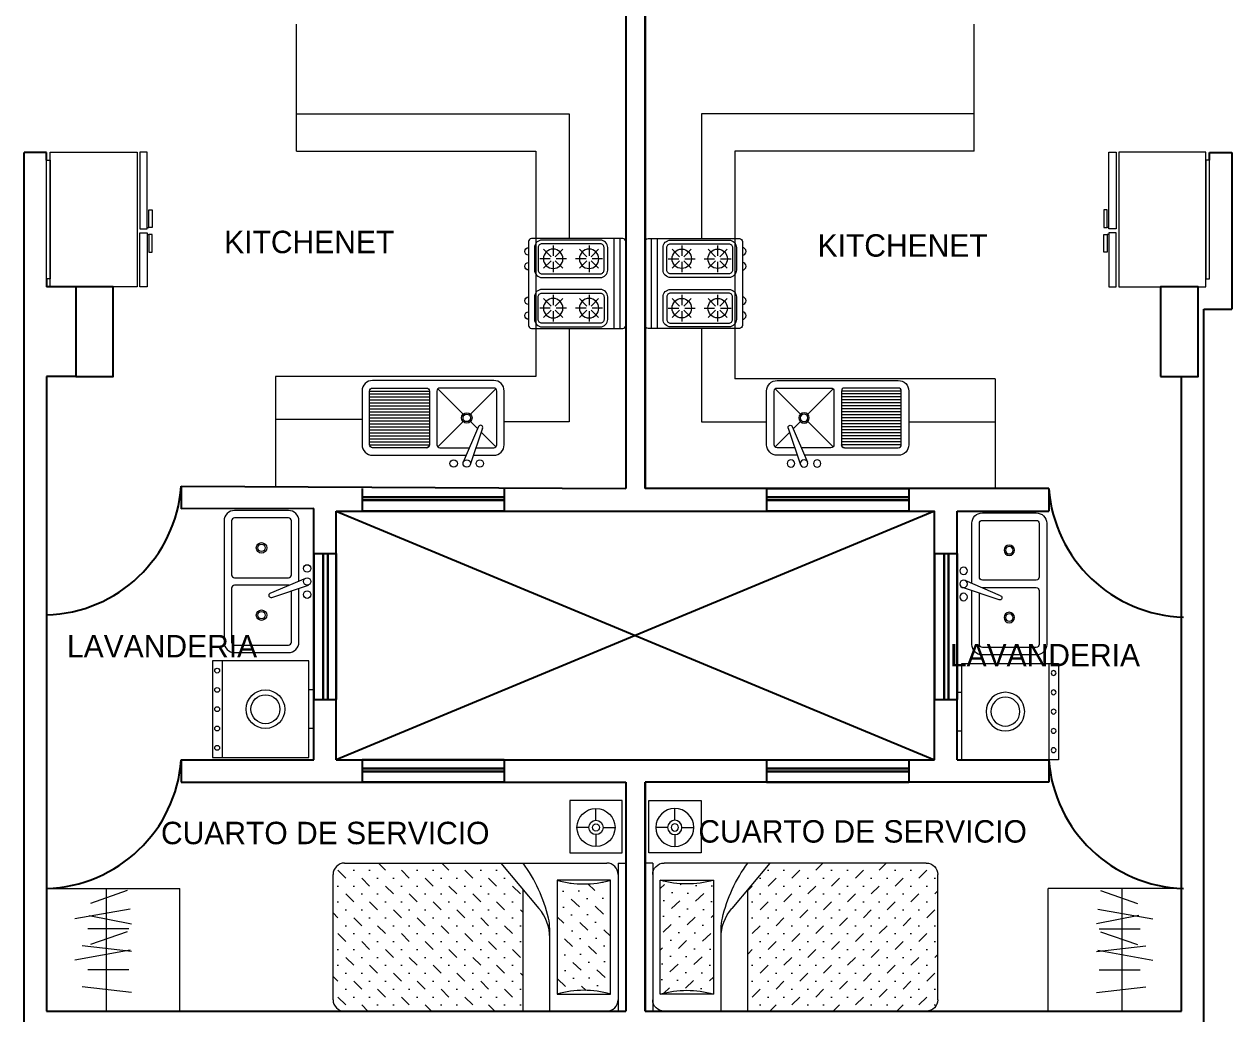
# Model space of a CAD drawing. Header units: metres. Extents: x -525 to 413, y -37 to 272.
# Drawn here: x 89.91 to 97.98, y 65.71 to 72.32 of the extents above; entities that cross this region are included whole.
import ezdxf

# ---------------------------------------------------------------- set-up
doc = ezdxf.new("R2010")
doc.units = ezdxf.units.M
doc.header["$MEASUREMENT"] = 0
doc.layers.get('0').update_dxf_attribs({"color": 254})
doc.layers.add('muebles', color=254, linetype='Continuous', lineweight=5)
doc.layers.add('ventanas', color=254, linetype='Continuous', lineweight=30)
doc.layers.add('NOFIJO', color=254, linetype='Continuous')
doc.layers.add('PUERTAS', color=254, linetype='Continuous')
doc.styles.get("Standard").update_dxf_attribs({"font": 'HTOWERT.TTF', "height": 0.08})

# ---------------------------------------------------------------- blocks, each defined once
blk = doc.blocks.new('Estufa-p04')
for p, q in [((0.09, 0.3), (0.09, -0.3)), ((0.13, 0.3), (0.13, -0.3)), ((0.295, 0.255), (0.295, 0.185)), ((0.535, 0.255), (0.535, 0.185)), ((0.205, 0.165), (0.275, 0.165)), ((0.2314, 0.2286), (0.2809, 0.1791)), ((0.3091, 0.1791), (0.3586, 0.2286)), ((0.315, 0.165), (0.385, 0.165)), ((0.445, 0.165), (0.515, 0.165)), ((0.4714, 0.2286), (0.5209, 0.1791)), ((0.5491, 0.1791), (0.5986, 0.2286)), ((0.555, 0.165), (0.625, 0.165)), ((0.2314, 0.1014), (0.2809, 0.1509)), ((0.295, 0.145), (0.295, 0.075)), ((0.3091, 0.1509), (0.3586, 0.1014)), ((0.4714, 0.1014), (0.5209, 0.1509)), ((0.535, 0.145), (0.535, 0.075)), ((0.5491, 0.1509), (0.5986, 0.1014)), ((0.295, -0.075), (0.295, -0.145)), ((0.535, -0.075), (0.535, -0.145)), ((0.2314, -0.1014), (0.2809, -0.1509)), ((0.3091, -0.1509), (0.3586, -0.1014)), ((0.4714, -0.1014), (0.5209, -0.1509)), ((0.5491, -0.1509), (0.5986, -0.1014)), ((0.205, -0.165), (0.275, -0.165)), ((0.2314, -0.2286), (0.2809, -0.1791)), ((0.295, -0.185), (0.295, -0.255)), ((0.3091, -0.1791), (0.3586, -0.2286)), ((0.315, -0.165), (0.385, -0.165)), ((0.445, -0.165), (0.515, -0.165)), ((0.4714, -0.2286), (0.5209, -0.1791)), ((0.535, -0.185), (0.535, -0.255)), ((0.5491, -0.1791), (0.5986, -0.2286)), ((0.555, -0.165), (0.625, -0.165))]:
    blk.add_line(p, q)
for points in [[(0.7, 0.28), (0.7, -0.28, -0.414214), (0.68, -0.3), (0.07, -0.3, -0.414214), (0.05, -0.28), (0.05, 0.28, -0.414214), (0.07, 0.3), (0.68, 0.3, -0.414214)], [(0.66, 0.24), (0.66, 0.09, -0.414214), (0.61, 0.04), (0.22, 0.04, -0.414214), (0.17, 0.09), (0.17, 0.24, -0.414214), (0.22, 0.29), (0.61, 0.29, -0.414214)], [(0.635, 0.24), (0.635, 0.09, -0.414214), (0.61, 0.065), (0.22, 0.065, -0.414214), (0.195, 0.09), (0.195, 0.24, -0.414214), (0.22, 0.265), (0.61, 0.265, -0.414214)], [(0.66, -0.09), (0.66, -0.24, -0.414214), (0.61, -0.29), (0.22, -0.29, -0.414214), (0.17, -0.24), (0.17, -0.09, -0.414214), (0.22, -0.04), (0.61, -0.04, -0.414214)], [(0.635, -0.24), (0.635, -0.09, 0.414214), (0.61, -0.065), (0.22, -0.065, 0.414214), (0.195, -0.09), (0.195, -0.24, 0.414214), (0.22, -0.265), (0.61, -0.265, 0.414214)]]:
    blk.add_lwpolyline(points, format="xyb", close=True)
for centre in [(0.295, 0.165), (0.535, 0.165), (0.295, -0.165), (0.535, -0.165)]:
    blk.add_circle(centre, 0.065)
for centre in [(0.7, 0.2147), (0.7, 0.1153), (0.7, -0.1153), (0.7, -0.2147)]:
    blk.add_arc(centre, 0.025, 270, 90)
blk = doc.blocks.new('fr')
for p, q in [((3287.0072, 1591.175), (3287.0072, 1590.775)), ((3287.0272, 1591.175), (3287.0272, 1590.775)), ((3287.0472, 1591.175), (3287.0472, 1590.775)), ((3287.0672, 1591.175), (3287.0672, 1590.775)), ((3287.0872, 1591.175), (3287.0872, 1590.775)), ((3287.1072, 1591.175), (3287.1072, 1590.775)), ((3287.1272, 1591.175), (3287.1272, 1590.775)), ((3287.1472, 1591.175), (3287.1472, 1590.775)), ((3287.1672, 1591.175), (3287.1672, 1590.775)), ((3287.1872, 1591.175), (3287.1872, 1590.775)), ((3287.2072, 1591.175), (3287.2072, 1590.775)), ((3287.2272, 1591.175), (3287.2272, 1590.775)), ((3287.2472, 1591.175), (3287.2472, 1590.775)), ((3287.2672, 1591.175), (3287.2672, 1590.775)), ((3287.2872, 1591.175), (3287.2872, 1590.775)), ((3287.3072, 1591.175), (3287.3072, 1590.775)), ((3287.3272, 1591.175), (3287.3272, 1590.775)), ((3287.3472, 1591.175), (3287.3472, 1590.775)), ((3287.3672, 1591.175), (3287.3672, 1590.775)), ((3287.1294, 1590.4462), (3286.892, 1590.548)), ((3287.1189, 1590.4188), (3286.8742, 1590.5014))]:
    blk.add_line(p, q)
for points in [[(3287.0072, 1591.225, 0.414214), (3286.9372, 1591.155), (3286.9372, 1590.5286)], [(3286.9372, 1590.4801), (3286.9372, 1590.345, 0.414214), (3287.0072, 1590.275), (3287.3672, 1590.275, 0.414214), (3287.4372, 1590.345), (3287.4372, 1591.155, 0.414214), (3287.3672, 1591.225), (3287.0072, 1591.225)], [(3287.3672, 1590.725), (3287.0072, 1590.725, 0.414214), (3286.9872, 1590.705), (3286.9872, 1590.5093, 0.414214)], [(3286.9872, 1590.4649), (3286.9872, 1590.345, 0.414214), (3287.0072, 1590.325), (3287.3672, 1590.325, 0.414214), (3287.3872, 1590.345), (3287.3872, 1590.705, 0.414214), (3287.3672, 1590.725)]]:
    blk.add_lwpolyline(points, format="xyb")
blk.add_lwpolyline([(3287.3672, 1590.775), (3287.0072, 1590.775, -0.414214), (3286.9872, 1590.795), (3286.9872, 1591.155, -0.414214), (3287.0072, 1591.175), (3287.3672, 1591.175, -0.414214), (3287.3872, 1591.155), (3287.3872, 1590.795, -0.414214)], format="xyb", close=True)
for points in [[(3286.993, 1590.7192), (3287.1624, 1590.5498)], [(3287.3813, 1590.7192), (3287.2119, 1590.5498)], [(3287.1624, 1590.5003), (3287.1161, 1590.454)], [(3287.2119, 1590.5003), (3287.3813, 1590.3309)], [(3287.0918, 1590.4296), (3286.993, 1590.3309)]]:
    blk.add_lwpolyline(points)
for centre, radius in [((3286.8822, 1590.6125), 0.025), ((3286.8822, 1590.525), 0.025), ((3287.1872, 1590.525), 0.035), ((3287.1872, 1590.525), 0.025), ((3286.8822, 1590.4375), 0.025)]:
    blk.add_circle(centre, radius)
for centre, radius, start, end in [((3287.0072, 1590.795), 0.02, 180, 270), ((3287.0072, 1590.795), 0.02, 180, 270), ((3287.1236, 1590.4327), 0.0147, 251.3579, 66.77898)]:
    blk.add_arc(centre, radius, start, end)
blk = doc.blocks.new('ww')
at = {"layer": 'muebles', "ltscale": 4}
for p, q in [((1737.9301, 1442.9936), (1737.9301, 1442.9823)), ((1737.9751, 1442.9936), (1737.9751, 1442.9823))]:
    blk.add_line(p, q, dxfattribs=at)
at = {"layer": 'muebles'}
blk.add_lwpolyline([(1737.5802, 1443.6423), (1738.4802, 1443.6423), (1738.4802, 1443.0589), (1737.5802, 1443.0589)], close=True, dxfattribs=at)
at = {"layer": 'muebles', "ltscale": 4}
for points in [[(1737.6327, 1443.6652), (1738.4252, 1443.6652), (1738.4252, 1443.6423), (1737.6327, 1443.6423)], [(1737.5802, 1443.0423), (1737.9403, 1443.0423), (1737.9403, 1442.9936), (1737.5802, 1442.9936)], [(1737.9301, 1442.9823), (1737.8119, 1442.9823), (1737.8119, 1442.9589), (1737.9301, 1442.9589)], [(1738.4802, 1443.0423), (1737.9681, 1443.0423), (1737.9681, 1442.9936), (1738.4802, 1442.9936)], [(1737.9751, 1442.9823), (1738.0933, 1442.9823), (1738.0933, 1442.9589), (1737.9751, 1442.9589)]]:
    blk.add_lwpolyline(points, close=True, dxfattribs=at)
blk = doc.blocks.new('CAMA190X100CM-1MESITA')
at = {"layer": 'muebles'}
h = blk.add_hatch(dxfattribs=at)
h.set_pattern_fill('MUDST', color=256, scale=0.3, angle=406.54041, style=0)
h.set_pattern_definition([(46.54041, (-83.744445, -2.07426), (0.048736945, 0.16046716), [0.075, -0.075, 0, -0.075, 0, -0.075])])
h.paths.add_polyline_path([(0.5317, -0.1016, -0.142857), (0.5317, -0.4572), (1.2937, -0.4572, -0.142857), (1.2937, -0.1016)])
h = blk.add_hatch(dxfattribs=at)
h.set_pattern_fill('MUDST', color=256, scale=0.3, angle=405, style=0)
h.set_pattern_definition([(45, (-83.744445, -2.07426), (0.05303301, 0.159099026), [0.075, -0.075, 0, -0.075, 0, -0.075])])
h.paths.add_polyline_path([(1.408, -0.6858), (0.5945, -0.6858), (0.4174, -0.835), (0.4174, -1.8796, 0.414214), (0.4936, -1.9558), (1.3318, -1.9558, 0.414214), (1.408, -1.8796)])
for p, q in [((0.4174, 0), (1.408, 0)), ((0.4174, -0.0508), (0.4174, 0)), ((1.408, -0.0508), (1.408, 0)), ((0.1793, -0.1509), (0.1793, -0.0716)), ((0.4174, -0.0508), (1.408, -0.0508)), ((0.4174, -1.8796), (0.4174, -0.127)), ((0.5317, -0.1016), (0.5317, -0.4572)), ((1.2937, -0.1016), (0.5317, -0.1016)), ((1.2937, -0.4572), (1.2937, -0.1016)), ((1.408, -0.127), (1.408, -1.8796)), ((0.1316, -0.1987), (0.0522, -0.1987)), ((0.2271, -0.1987), (0.3064, -0.1987)), ((0.1793, -0.2464), (0.1793, -0.3258)), ((0.5317, -0.4572), (1.2937, -0.4572)), ((1.408, -0.508), (0.8564, -0.508)), ((0.4178, -0.8347), (0.7205, -0.5797)), ((1.408, -0.6858), (0.5952, -0.6858)), ((1.3318, -1.9558), (0.4936, -1.9558))]:
    blk.add_line(p, q, dxfattribs=at)
blk.add_lwpolyline([(0, -0.0242), (0, -0.3742), (0.35, -0.3742), (0.35, -0.0242)], close=True, dxfattribs=at)
for radius in [0.1271, 0.0478, 0.0238]:
    blk.add_circle((0.1793, -0.1987), radius, dxfattribs=at)
for centre, radius, start, end in [((0.4936, -0.127), 0.0762, 90, 180), ((1.3318, -0.127), 0.0762, 0, 90), ((-0.0779, -0.2794), 0.635, 343.7398, 16.2602), ((1.9033, -0.2794), 0.635, 163.73979, 196.26021), ((1.0253, -1.5218), 1.0336, 103.3928, 126.02023), ((0.9169, -0.8128), 0.3048, 90, 130.10593), ((0.8564, -0.8128), 0.3048, 90, 103.3928), ((0.4936, -1.8796), 0.0762, 180, 270), ((1.3318, -1.8796), 0.0762, 270, 0)]:
    blk.add_arc(centre, radius, start, end, dxfattribs=at)
blk = doc.blocks.new('Muko05pl')
at = {"color": 0, "linetype": 'ByBlock'}
for p, q in [((0.35, -0.025), (-0.35, -0.025)), ((-0.35, -0.025), (-0.35, -0.725)), ((0.35, -0.725), (0.35, -0.025)), ((0.35, -0.095), (-0.35, -0.095)), ((-0.35, -0.725), (0.35, -0.725)), ((-0.14, -0.76), (-0.14, -0.725)), ((-0.14, -0.76), (0.14, -0.76)), ((0.14, -0.76), (0.14, -0.725))]:
    blk.add_line(p, q, dxfattribs=at)
for centre, radius in [((-0.28, -0.06), 0.0175), ((-0.14, -0.06), 0.0175), ((0, -0.06), 0.0175), ((0.14, -0.06), 0.0175), ((0.28, -0.06), 0.0175), ((0, -0.41), 0.14), ((0, -0.41), 0.105)]:
    blk.add_circle(centre, radius, dxfattribs=at)
blk = doc.blocks.new('Tarja-p07')
for p, q in [((0.405, 0.63), (-0.405, 0.63)), ((-0.475, 0.56), (-0.475, 0.2)), ((0.475, 0.2), (0.475, 0.56)), ((-0.1063, 0.3118), (-0.0237, 0.067)), ((-0.0789, 0.3223), (0.023, 0.0849)), ((-0.405, 0.13), (-0.0449, 0.13)), ((0.0036, 0.13), (0.405, 0.13))]:
    blk.add_line(p, q)
for points in [[(-0.0252, 0.1972, 0.035735), (-0.025, 0.2), (-0.025, 0.56, 0.414214), (-0.045, 0.58), (-0.405, 0.58, 0.414214), (-0.425, 0.56)], [(-0.425, 0.56), (-0.425, 0.2, 0.414214), (-0.405, 0.18), (-0.0618, 0.18, 0.414214)]]:
    blk.add_lwpolyline(points, format="xyb")
blk.add_lwpolyline([(0.025, 0.56), (0.025, 0.2, 0.414214), (0.045, 0.18), (0.405, 0.18, 0.414214), (0.425, 0.2), (0.425, 0.56, 0.414214), (0.405, 0.58), (0.045, 0.58, 0.414214)], format="xyb", close=True)
for centre, radius in [((-0.225, 0.38), 0.035), ((-0.225, 0.38), 0.025), ((0.225, 0.38), 0.035), ((0.225, 0.38), 0.025), ((-0.0875, 0.075), 0.025), ((0, 0.075), 0.025), ((0.0875, 0.075), 0.025)]:
    blk.add_circle(centre, radius)
for centre, radius, start, end in [((-0.405, 0.56), 0.07, 90, 180), ((0.405, 0.56), 0.07, 360, 90), ((-0.0924, 0.3165), 0.0147, 23.22102, 198.6421), ((-0.405, 0.2), 0.07, 180, 270), ((-0.405, 0.2), 0.02, 180, 270), ((-0.405, 0.2), 0.02, 180, 270), ((0.405, 0.2), 0.07, 270, 360)]:
    blk.add_arc(centre, radius, start, end)

msp = doc.modelspace()

# ---------------------------------------------------------------- linework, layer by layer
for p, q in [((93.9302, 76.0192), (93.9302, 69.2192)), ((94.0596, 76.0192), (94.0596, 69.2192)), ((93.9302, 67.2555), (93.9302, 65.7247)), ((94.0596, 67.2555), (94.0596, 65.7247))]:
    msp.add_line(p, q)
at = {"ltscale": 0.02}
for p, q in [((94.0596, 69.2192), (94.0596, 76.0192)), ((89.9096, 65.5747), (89.9096, 71.4669)), ((90.0596, 71.4669), (89.9096, 71.4669)), ((90.0596, 71.4142), (90.0596, 71.4669)), ((97.8312, 71.4142), (97.8312, 71.4669)), ((97.8312, 71.4669), (97.9812, 71.4669)), ((97.9812, 71.4669), (97.9812, 70.4192)), ((97.7937, 65.5747), (97.7937, 70.4192)), ((97.7937, 70.4192), (97.9812, 70.4192)), ((90.0596, 69.9692), (90.0596, 65.7247)), ((97.6437, 65.7247), (97.6437, 69.9692)), ((90.9596, 69.2343), (93.9302, 69.2192)), ((90.9596, 69.2343), (90.9596, 69.0843)), ((92.1677, 69.2192), (92.1677, 69.0692)), ((93.1177, 69.2192), (93.1177, 69.0692)), ((96.7578, 69.2192), (94.0596, 69.2192)), ((94.872, 69.2192), (94.872, 69.0692)), ((95.822, 69.2192), (95.822, 69.0692)), ((91.8449, 69.0851), (90.9596, 69.0843)), ((91.8449, 67.4055), (91.8449, 69.0851)), ((91.9949, 69.0692), (95.9949, 69.0692)), ((91.9949, 69.0692), (95.9949, 67.4055)), ((95.9949, 69.0692), (91.9949, 67.4055)), ((91.9949, 67.4055), (91.9949, 69.0692)), ((95.9949, 67.4055), (95.9949, 69.0692)), ((96.1449, 67.4055), (96.1449, 69.0692)), ((96.1449, 69.0692), (96.7578, 69.0692)), ((91.8447, 68.7846), (91.9947, 68.7846)), ((95.9947, 68.7846), (96.1447, 68.7846)), ((91.8451, 67.8098), (91.9949, 67.8098)), ((95.9951, 67.8098), (96.1449, 67.8098)), ((90.9596, 67.4055), (91.8449, 67.4055)), ((90.9596, 67.4055), (90.9596, 67.2555)), ((91.9949, 67.4055), (95.9949, 67.4055)), ((92.1677, 67.4055), (92.1677, 67.2555)), ((93.1177, 67.4055), (93.1177, 67.2555)), ((94.872, 67.4055), (94.872, 67.2555)), ((95.822, 67.4055), (95.822, 67.2555)), ((96.1449, 67.4055), (96.7578, 67.4055)), ((90.9596, 67.2555), (93.9302, 67.2555)), ((94.0596, 65.7247), (94.0596, 67.2555)), ((96.7578, 67.2555), (94.0596, 67.2555)), ((90.0596, 65.7247), (93.9302, 65.7247)), ((94.0596, 65.7247), (97.6437, 65.7247))]:
    msp.add_line(p, q, dxfattribs=at)
at = {"ltscale": 0.015}
for p, q in [((90.0596, 70.6217), (90.0596, 70.5692)), ((90.2552, 70.5692), (90.0596, 70.5692)), ((90.2552, 69.9692), (90.0596, 69.9692)), ((96.7578, 69.2192), (96.7578, 69.0692)), ((96.7578, 67.4055), (96.7578, 67.2555))]:
    msp.add_line(p, q, dxfattribs=at)
at = {"layer": 'muebles', "ltscale": 0.02}
for p, q in [((91.7302, 71.4747), (91.7302, 72.3247)), ((96.2596, 71.4747), (96.2596, 72.3247)), ((91.7302, 71.7247), (93.553, 71.7247)), ((93.553, 71.7247), (93.553, 70.8907)), ((96.2596, 71.7247), (94.4368, 71.7247)), ((94.4368, 71.7247), (94.4368, 70.8907)), ((91.7302, 71.4747), (93.3302, 71.4747)), ((93.3302, 71.4747), (93.3302, 69.9692)), ((94.6596, 71.4747), (94.6596, 69.9534)), ((96.2596, 71.4747), (94.6596, 71.4747)), ((93.553, 70.2907), (93.553, 69.6655)), ((94.4368, 70.2907), (94.4368, 69.6655)), ((93.3302, 69.9692), (91.5893, 69.9692)), ((91.5893, 69.9692), (91.5893, 69.2351)), ((96.4004, 69.9534), (94.6596, 69.9534)), ((96.4004, 69.9534), (96.4004, 69.2192)), ((92.1677, 69.6814), (91.5893, 69.6814)), ((93.553, 69.6655), (93.1177, 69.6655)), ((94.4368, 69.6655), (94.872, 69.6655)), ((95.822, 69.6655), (96.4004, 69.6655)), ((90.0596, 66.5457), (90.9493, 66.5457)), ((90.599, 66.5308), (90.3533, 66.4458)), ((90.4581, 66.5457), (90.4581, 65.7247)), ((90.9493, 65.7247), (90.9493, 66.5457)), ((96.754, 65.7247), (96.754, 66.5462)), ((97.6437, 66.5462), (96.754, 66.5462)), ((97.1043, 66.5308), (97.35, 66.4458)), ((97.2452, 66.5462), (97.2452, 65.7247)), ((90.6179, 66.4081), (90.2494, 66.342)), ((90.3439, 66.3648), (90.6274, 66.3082)), ((97.3594, 66.3648), (97.0759, 66.3082)), ((97.0854, 66.4081), (97.4539, 66.342)), ((90.6085, 66.2759), (90.3344, 66.2759)), ((97.0948, 66.2759), (97.3689, 66.2759)), ((90.599, 66.2552), (90.3533, 66.1702)), ((97.1043, 66.2552), (97.35, 66.1702)), ((90.6179, 66.1325), (90.2494, 66.0664)), ((90.6274, 66.1249), (90.2966, 66.1627)), ((97.0759, 66.1249), (97.4067, 66.1627)), ((97.0854, 66.1325), (97.4539, 66.0664)), ((90.6085, 66.0003), (90.3344, 66.0003)), ((97.0948, 66.0003), (97.3689, 66.0003)), ((90.6274, 65.8493), (90.2966, 65.887)), ((97.0759, 65.8493), (97.4067, 65.887))]:
    msp.add_line(p, q, dxfattribs=at)
at = {"layer": 'NOFIJO', "ltscale": 0.02}
for points in [[(90.2552, 69.9692), (90.5052, 69.9692), (90.5052, 70.5692), (90.2552, 70.5692)], [(97.5052, 69.9692), (97.7552, 69.9692), (97.7552, 70.5692), (97.5052, 70.5692)]]:
    msp.add_lwpolyline(points, close=True, dxfattribs=at)
at = {"layer": 'PUERTAS'}
for centre, start, end in [((90.0326, 69.3037), 271.66456, 355.72018), ((97.6848, 69.2886), 184.27982, 268.33544), ((90.0326, 67.4749), 271.66456, 355.72018), ((97.6848, 67.4749), 184.27982, 268.33544)]:
    msp.add_arc(centre, 0.9296, start, end, dxfattribs=at)
at = {"layer": 'ventanas', "ltscale": 0.2}
for p, q in [((95.822, 69.2192), (94.872, 69.2192)), ((93.1177, 69.1612), (92.1677, 69.1612)), ((93.1177, 69.1412), (92.1677, 69.1412)), ((95.822, 69.1612), (94.872, 69.1612)), ((95.822, 69.1412), (94.872, 69.1412)), ((93.1177, 69.0692), (92.1677, 69.0692)), ((95.822, 69.0692), (94.872, 69.0692)), ((93.1177, 67.4055), (92.1677, 67.4055)), ((93.1177, 67.3475), (92.1677, 67.3475)), ((93.1177, 67.3275), (92.1677, 67.3275)), ((95.822, 67.3475), (94.872, 67.3475)), ((95.822, 67.3275), (94.872, 67.3275)), ((93.1177, 67.2555), (92.1677, 67.2555)), ((95.822, 67.2555), (94.872, 67.2555))]:
    msp.add_line(p, q, dxfattribs=at)
at = {"layer": 'ventanas'}
for p, q in [((91.8449, 67.8098), (91.8447, 68.7846)), ((91.9089, 67.8098), (91.9089, 68.7846)), ((91.9383, 67.8098), (91.9383, 68.7846)), ((91.9949, 67.8098), (91.9947, 68.7846)), ((95.9949, 67.8098), (95.9947, 68.7846)), ((96.0589, 67.8098), (96.0589, 68.7846)), ((96.0883, 67.8098), (96.0883, 68.7846)), ((96.1449, 67.8098), (96.1447, 68.7846))]:
    msp.add_line(p, q, dxfattribs=at)

# ---------------------------------------------------------------- block references
at = {"layer": 'muebles'}
for name, p, rotation in [('ww', (1533.7248, -1667.011), 89.99999999998292), ('fr', (1683.3928, -3217.4955), 90.00000000000001), ('CAMA190X100CM-1MESITA', (93.9302, 67.1327), 270)]:
    msp.add_blockref(name, p, dxfattribs=dict(at, rotation=rotation))
at = {"layer": 'muebles', "xscale": -1}
for name, p, rotation in [('ww', (-1345.834, -1667.011), 270.0000000000171), ('fr', (-1495.403, -3217.4955), 270), ('CAMA190X100CM-1MESITA', (94.0596, 67.1327), 90)]:
    msp.add_blockref(name, p, dxfattribs=dict(at, rotation=rotation))
at = {"layer": 'muebles', "ltscale": 4, "extrusion": (0, 0, -1), "zscale": -1}
msp.add_blockref('Estufa-p04', (-93.9802, 70.5907), dxfattribs=at)
at = {"layer": 'muebles', "ltscale": 4, "extrusion": (0, 0, -1), "xscale": -1, "zscale": -1}
msp.add_blockref('Estufa-p04', (-94.0096, 70.5907), dxfattribs=at)
at = {"layer": 'muebles', "ltscale": 4, "rotation": 90.00000000000001}
msp.add_blockref('Tarja-p07', (91.876, 68.5978), dxfattribs=at)
at = {"layer": 'muebles', "ltscale": 4, "xscale": -1, "rotation": 270}
msp.add_blockref('Tarja-p07', (96.1137, 68.5819), dxfattribs=at)
at = {"layer": 'muebles', "ltscale": 4, "yscale": 0.9216779972810833, "zscale": 0.9216779972810833}
for p, xscale, rotation in [((91.1444, 67.744), 0.9216779972810833, 90.00000000000001), ((96.8454, 67.7281), -0.9216779972810833, 270)]:
    msp.add_blockref('Muko05pl', p, dxfattribs=dict(at, xscale=xscale, rotation=rotation))

# ---------------------------------------------------------------- texts
at = {"linetype": 'Continuous', "char_height": 0.15, "attachment_point": 1}
for s, insert in [('KITCHENET', (91.2466, 70.9433)), ('KITCHENET', (95.2126, 70.9199)), ('LAVANDERIA', (90.1958, 68.2407)), ('LAVANDERIA', (96.0969, 68.1806)), ('CUARTO DE SERVICIO', (94.4157, 67.0021)), ('CUARTO DE SERVICIO', (90.8241, 66.9914))]:
    msp.add_mtext_dynamic_manual_height_columns(s, width=4.532036, gutter_width=12.5, heights=[0], dxfattribs=dict(at, insert=insert))

doc.saveas('drawing.dxf')
